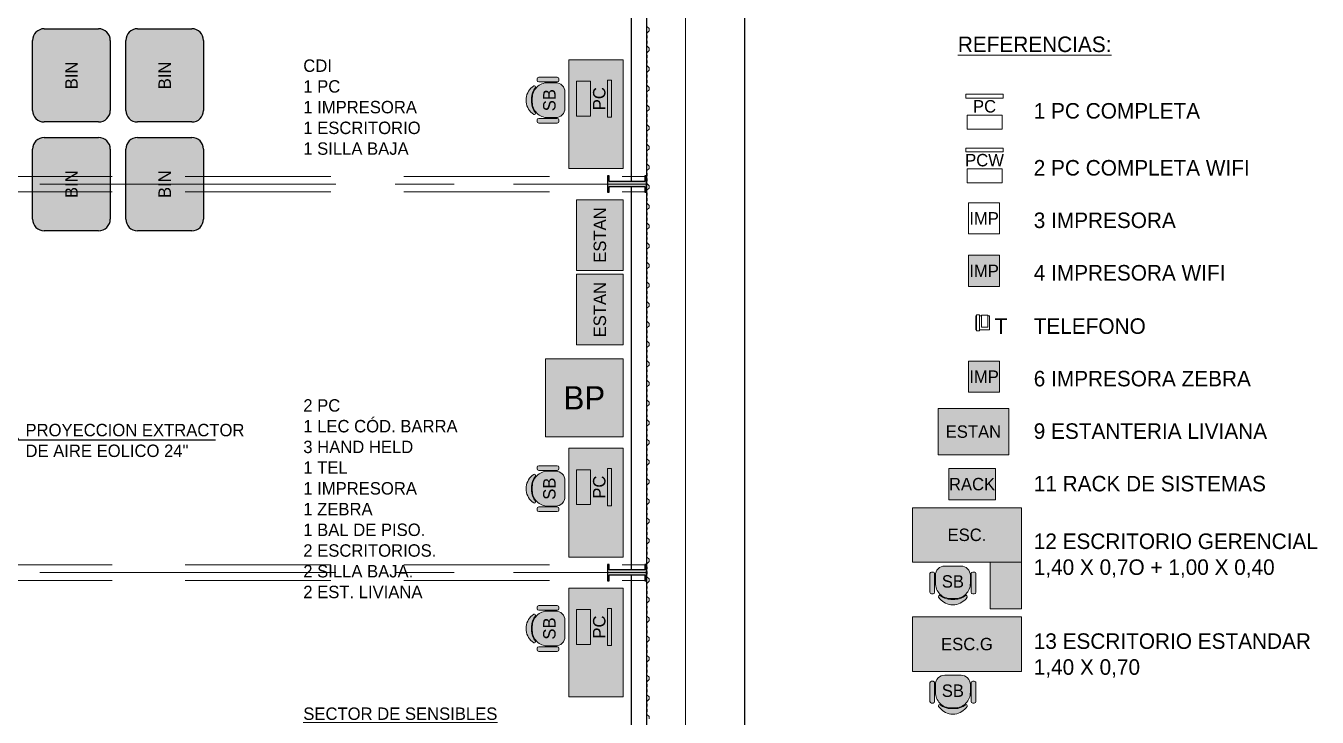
# Model space of a CAD drawing. Header units: millimetres. Extents: x 1972 to 5740, y 370 to 952.
# Drawn here: x 2718.49 to 2735.1, y 559.88 to 568.78 of the extents above; entities that cross this region are included whole.
import ezdxf

# ---------------------------------------------------------------- set-up
doc = ezdxf.new("R2010")
doc.units = ezdxf.units.MM
doc.header["$LTSCALE"] = 15
doc.linetypes.add('CENTER', pattern=[50.8, 31.75, -6.35, 6.35, -6.35])
doc.linetypes.add('DASHED2', pattern=[0.375, 0.25, -0.125])
for name, color, linetype, lineweight in [('000 ALE 00', 24, 'Continuous', 0), ('000 ALE CARPINTERIAS', 32, 'Continuous', 9), ('000 ALE COTAS', 223, 'Continuous', 9), ('000 ALE HATCH MUROS', 252, 'Continuous', 0), ('000 ALE LINEA DE MODULOS', 74, 'CENTER', 0), ('000 ALE TEXTO', 3, 'Continuous', 0), ('000 ALE TEXTO PLANO ARQ', 52, 'Continuous', 5), ('MUROS', 1, 'Continuous', 30)]:
    doc.layers.add(name, color=color, linetype=linetype, lineweight=lineweight)
for name, color, linetype, lineweight, true_color in [('000 ALE MOB HATCH', 8, 'Continuous', 0, 0x808080), ('000 ALE MOBILIARIO', 8, 'Continuous', 0, 0x808080), ('000 ALE PROYECCIONES', 253, 'DASHED2', 9, 0xa8a8a8)]:
    doc.layers.add(name, color=color, linetype=linetype, lineweight=lineweight, true_color=true_color)
doc.layers.add('Mobiliario', color=251, linetype='Continuous')
doc.styles.add('RR', font='ROMANS.shx', dxfattribs={"width": 0.8})
doc.dimstyles.new('ALE cota100', dxfattribs={"dimscale": 2, "dimtxt": 0.1, "dimasz": 0.1, "dimexe": 0, "dimexo": 0.1, "dimgap": 0.03, "dimtad": 1, "dimzin": 1, "dimdsep": 46, "dimtxsty": 'RR', "dimblk1": 'COTA_N', "dimblk2": 'COTA_N', "dimsah": 1, "dimcen": 0.09, "dimclrd": 256, "dimclre": 256, "dimclrt": 256, "dimadec": 0, "dimazin": 0, "dimtfac": 1, "dimtix": 1, "dimtmove": 0, "dimatfit": 3, "dimldrblk": 'COTA_N', "dimfxl": 1, "dimtolj": 1, "dimtzin": 0, "dimarcsym": 0})
doc.dimstyles.get("Standard").update_dxf_attribs({"dimtxt": 0.18, "dimasz": 0.18, "dimexe": 0.18, "dimexo": 0.0625, "dimgap": 0.09, "dimtad": 0, "dimtih": 1, "dimtoh": 1, "dimdec": 4, "dimzin": 0, "dimdsep": 46, "dimtxsty": 'Standard', "dimcen": 0.09, "dimadec": 0, "dimazin": 0, "dimtfac": 1, "dimtdec": 4, "dimtofl": 0, "dimtmove": 0, "dimatfit": 3, "dimfxl": 1, "dimtolj": 1, "dimtzin": 0, "dimarcsym": 0})
pattern_1 = [(0, (-3.197, 0), (0, 6.985), [5.08, -1.905]), (90, (-3.197, 0), (-6.985, 4e-16), [5.08, -1.905])]
pattern_2 = [(0, (0, -0.693), (0, 6.985), [5.08, -1.905]), (90, (0, -0.693), (-6.985, 4e-16), [5.08, -1.905])]

# ---------------------------------------------------------------- blocks, each defined once
blk = doc.blocks.new('000 - TELEFONO')
for p, q in [((6020.653, 1323.889), (6020.653, 1324.065)), ((6020.781, 1324.065), (6020.653, 1324.065)), ((6020.675, 1323.88), (6020.675, 1324.031)), ((6020.759, 1324.031), (6020.675, 1324.031)), ((6020.759, 1323.88), (6020.759, 1324.031)), ((6020.829, 1324.065), (6020.821, 1324.065)), ((6020.829, 1323.889), (6020.829, 1324.065)), ((6020.675, 1323.889), (6020.653, 1323.889)), ((6020.759, 1323.88), (6020.675, 1323.88)), ((6020.781, 1323.889), (6020.759, 1323.889)), ((6020.829, 1323.889), (6020.821, 1323.889))]:
    blk.add_line(p, q)
blk.add_lwpolyline([(6020.821, 1323.875), (6020.781, 1323.875), (6020.781, 1324.08), (6020.821, 1324.08)], close=True)
blk = doc.blocks.new('A$C6E4A3011')
for p, q in [((0.176, 0.57), (0.176, 0.55)), ((0.196, 0.59), (0.436, 0.59)), ((0.196, 0.53), (0.436, 0.53)), ((0.456, 0.57), (0.456, 0.55)), ((0.176, 0.02), (0.176, 0.04)), ((0.196, 0.06), (0.436, 0.06)), ((0.456, 0.02), (0.456, 0.04)), ((0.196, 0), (0.436, 0))]:
    blk.add_line(p, q)
blk.add_lwpolyline([(0.318, 0.52), (0.218, 0.52, 0.414214), (0.098, 0.4), (0.098, 0.19, 0.414214), (0.218, 0.07), (0.318, 0.07, 0.414214), (0.518, 0.27), (0.518, 0.32, 0.414214)], format="xyb", close=True)
for points in [[(0.528, 0.295), (0.528, 0.32, 0.178789), (0.477, 0.457)], [(0.598, 0.295), (0.598, 0.32, 0.207449), (0.5, 0.479)], [(0.528, 0.295), (0.528, 0.27, -0.178789), (0.477, 0.133)], [(0.598, 0.295), (0.598, 0.27, -0.207449), (0.5, 0.111)]]:
    blk.add_lwpolyline(points, format="xyb")
for centre, radius, start, end in [((0.196, 0.57), 0.02, 90, 180), ((0.196, 0.55), 0.02, 180, 270), ((0.436, 0.57), 0.02, 0, 90), ((0.436, 0.55), 0.02, 270, 0), ((0.492, 0.464), 0.0169, 62.9795, 207.8724), ((0.196, 0.04), 0.02, 90, 180), ((0.196, 0.02), 0.02, 180, 270), ((0.436, 0.04), 0.02, 0, 90), ((0.436, 0.02), 0.02, 270, 0), ((0.492, 0.126), 0.0169, 152.1276, 297.0205)]:
    blk.add_arc(centre, radius, start, end)
blk = doc.blocks.new('1.4x0.7')
blk.add_lwpolyline([(-1.4, 0), (0, 0), (0, 0.7), (-1.4, 0.7), (-1.4, 0)])
at = {"extrusion": (0, 0, -1), "zscale": -1, "rotation": 270}
blk.add_blockref('A$C6E4A3011', (0.586, 0.048), dxfattribs=at)
blk = doc.blocks.new('ESCRITORIO GERENCIAL')
for points in [[(2731.211, 561.148), (2732.611, 561.148), (2732.611, 561.848), (2731.211, 561.848), (2731.211, 561.148)], [(2732.611, 561.148), (2732.611, 560.548), (2732.211, 560.548), (2732.211, 561.148)]]:
    blk.add_lwpolyline(points)
at = {"extrusion": (0, 0, -1), "zscale": -1, "rotation": 270}
blk.add_blockref('A$C6E4A3011', (-2732.025, 561.196), dxfattribs=at)
blk = doc.blocks.new('BIND')
at = {"layer": 'Mobiliario'}
for p, q in [((275629.499, 112304.128), (275630.399, 112304.128)), ((275629.349, 112303.278), (275629.349, 112303.978)), ((275630.549, 112303.978), (275630.549, 112303.278)), ((275630.399, 112303.128), (275629.499, 112303.128))]:
    blk.add_line(p, q, dxfattribs=at)
for centre, start, end in [((275629.499, 112303.978), 90, 180), ((275630.399, 112303.978), 0, 90), ((275629.499, 112303.278), 180, 270), ((275630.399, 112303.278), 270, 0)]:
    blk.add_arc(centre, 0.15, start, end, dxfattribs=at)
blk = doc.blocks.new('COTA_N')
for p, q in [((-1, 0), (0, 0)), ((0, 0.5), (0, -0.5))]:
    blk.add_line(p, q)
at = {"const_width": 0.065}
blk.add_lwpolyline([(0.141, 0.141), (0.283, 0.283), (0, 0), (-0.141, -0.141), (-0.283, -0.283)], dxfattribs=at)
blk = doc.blocks.new('*D325')
at = {"layer": '000 ALE COTAS', "lineweight": -2, "transparency": 16777216}
for p, q in [((2727.173, 611.643), (2727.74, 611.643)), ((2727.74, 531.843), (2727.74, 611.443)), ((2727.173, 531.643), (2727.74, 531.643))]:
    blk.add_line(p, q, dxfattribs=at)
at = {"layer": 'Defpoints', "color": 0, "transparency": 16777216}
for p in [(2726.973, 611.643), (2727.74, 611.643), (2726.973, 531.643)]:
    blk.add_point(p, dxfattribs=at)
at = {"layer": '000 ALE COTAS', "lineweight": -2, "transparency": 16777216, "xscale": 0.2, "yscale": 0.2, "zscale": 0.2}
for p, rotation in [((2727.74, 611.643), 90), ((2727.74, 531.643), 270)]:
    blk.add_blockref('COTA_N', p, dxfattribs=dict(at, rotation=rotation))
at = {"layer": '000 ALE COTAS', "transparency": 16777216, "insert": (2727.58, 571.643), "char_height": 0.2, "attachment_point": 5, "rotation": 90, "style": 'RR'}
blk.add_mtext('\\A1;80.00', dxfattribs=at)

msp = doc.modelspace()

# ---------------------------------------------------------------- hatches: boundary and pattern name
at = {"layer": '000 ALE HATCH MUROS', "transparency": 33554687}
h = msp.add_hatch(color=256, dxfattribs=at)
h.dxf.hatch_style = 1
h.paths.add_polyline_path([(2726.47324, 566.63792), (2726.47324, 566.84792), (2726.45324, 566.84792), (2726.45324, 566.77792), (2725.99285, 566.77792), (2725.99285, 566.84792), (2725.97285, 566.84792), (2725.97285, 566.63792), (2725.99285, 566.63792), (2725.99285, 566.71292), (2726.45324, 566.71292), (2726.45324, 566.63792), (2726.47324, 566.63792)])
h = msp.add_hatch(color=256, dxfattribs=at)
h.dxf.hatch_style = 1
h.paths.add_polyline_path([(2726.47324, 561.63792), (2726.47324, 561.84792), (2726.45324, 561.84792), (2726.45324, 561.77792), (2725.99285, 561.77792), (2725.99285, 561.84792), (2725.97285, 561.84792), (2725.97285, 561.63792), (2725.99285, 561.63792), (2725.99285, 561.71292), (2726.45324, 561.71292), (2726.45324, 561.63792), (2726.47324, 561.63792)])
at = {"layer": '000 ALE MOB HATCH', "true_color": 0xf26722, "transparency": 33554687}
h = msp.add_hatch(color=30, dxfattribs=at)
h.dxf.hatch_style = 1
h.paths.add_polyline_path([(2718.72285, 568.74253, 0.41421356), (2718.57285, 568.59253), (2718.57285, 567.69253, 0.41421356), (2718.72285, 567.54253), (2719.42285, 567.54253, 0.41421356), (2719.57285, 567.69253), (2719.57285, 568.59253, 0.41421356), (2719.42285, 568.74253)])
h = msp.add_hatch(color=30, dxfattribs=at)
h.dxf.hatch_style = 1
h.paths.add_polyline_path([(2719.92285, 568.74253, 0.41421356), (2719.77285, 568.59253), (2719.77285, 567.69253, 0.41421356), (2719.92285, 567.54253), (2720.62285, 567.54253, 0.41421356), (2720.77285, 567.69253), (2720.77285, 568.59253, 0.41421356), (2720.62285, 568.74253)])
at = {"layer": '000 ALE MOB HATCH', "true_color": 0xf7abae, "transparency": 33554687}
h = msp.add_hatch(color=241, dxfattribs=at)
h.dxf.hatch_style = 1
h.paths.add_polyline_path([(2725.47324, 566.94292), (2726.17324, 566.94292), (2726.17324, 568.34292), (2725.47324, 568.34292)])
at = {"layer": '000 ALE MOB HATCH', "true_color": 0x2776bb, "transparency": 33554687}
h = msp.add_hatch(color=152, dxfattribs=at)
h.dxf.hatch_style = 1
h.paths.add_polyline_path([(2725.20324, 567.5988), (2725.30324, 567.5988, 0.41421356), (2725.42324, 567.7188), (2725.42324, 567.9288, 0.41421356), (2725.30324, 568.0488), (2725.20324, 568.0488, 0.41421356), (2725.00324, 567.8488), (2725.00324, 567.7988, 0.41421356)])
h.paths.add_polyline_path([(2725.32464, 567.5288, 0.41421356), (2725.34464, 567.5488), (2725.34464, 567.5688, 0.41421356), (2725.32464, 567.5888), (2725.08464, 567.5888, 0.41421356), (2725.06464, 567.5688), (2725.06464, 567.5488, 0.41421356), (2725.08464, 567.5288)])
h.paths.add_polyline_path([(2725.02109, 567.63938, 0.73251226), (2725.04366, 567.66229, -0.17878867), (2724.99324, 567.7988), (2724.99324, 567.8238), (2724.99324, 567.8488, -0.17878867), (2725.04366, 567.98532, 0.73251226), (2725.02109, 568.00823, 0.20744925), (2724.92324, 567.8488), (2724.92324, 567.8238), (2724.92324, 567.7988, 0.20744925)])
h.paths.add_polyline_path([(2725.32464, 568.0588, 0.41421356), (2725.34464, 568.0788), (2725.34464, 568.0988, 0.41421356), (2725.32464, 568.1188), (2725.08464, 568.1188, 0.41421356), (2725.06464, 568.0988), (2725.06464, 568.0788, 0.41421356), (2725.08464, 568.0588)])
at = {"layer": '000 ALE MOB HATCH', "transparency": 33554687}
h = msp.add_hatch(dxfattribs=at)
h.set_pattern_fill('ANGLE', color=256)
h.set_pattern_definition(pattern_1)
h.paths.add_polyline_path([(2731.06085, 567.8507), (2730.58343, 567.8507), (2730.58343, 567.9007), (2731.06085, 567.9007)])
h = msp.add_hatch(dxfattribs=at)
h.set_pattern_fill('ANGLE', color=256)
h.set_pattern_definition(pattern_1)
h.paths.add_polyline_path([(2731.04714, 567.45175), (2730.59714, 567.45175), (2730.59714, 567.63175), (2731.04714, 567.63175)])
at = {"layer": '000 ALE MOB HATCH', "true_color": 0xf26722, "transparency": 33554687}
h = msp.add_hatch(color=30, dxfattribs=at)
h.dxf.hatch_style = 1
h.paths.add_polyline_path([(2718.72285, 567.34253, 0.41421356), (2718.57285, 567.19253), (2718.57285, 566.29253, 0.41421356), (2718.72285, 566.14253), (2719.42285, 566.14253, 0.41421356), (2719.57285, 566.29253), (2719.57285, 567.19253, 0.41421356), (2719.42285, 567.34253)])
h = msp.add_hatch(color=30, dxfattribs=at)
h.dxf.hatch_style = 1
h.paths.add_polyline_path([(2719.92285, 567.34253, 0.41421356), (2719.77285, 567.19253), (2719.77285, 566.29253, 0.41421356), (2719.92285, 566.14253), (2720.62285, 566.14253, 0.41421356), (2720.77285, 566.29253), (2720.77285, 567.19253, 0.41421356), (2720.62285, 567.34253)])
at = {"layer": '000 ALE MOB HATCH', "true_color": 0xfcfc03, "transparency": 33554687}
h = msp.add_hatch(dxfattribs=at)
h.set_pattern_fill('ANGLE', color=2)
h.set_pattern_definition(pattern_1)
h.paths.add_polyline_path([(2731.06085, 567.15767), (2730.58343, 567.15767), (2730.58343, 567.20767), (2731.06085, 567.20767)])
h = msp.add_hatch(dxfattribs=at)
h.set_pattern_fill('ANGLE', color=2)
h.set_pattern_definition(pattern_1)
h.paths.add_polyline_path([(2731.04714, 566.75871), (2730.59714, 566.75871), (2730.59714, 566.93871), (2731.04714, 566.93871)])
at = {"layer": '000 ALE MOB HATCH', "true_color": 0x7aafdf, "transparency": 33554687}
h = msp.add_hatch(color=143, dxfattribs=at)
h.dxf.hatch_style = 1
h.paths.add_polyline_path([(2725.57324, 565.63292), (2726.17324, 565.63292), (2726.17324, 566.54292), (2725.57324, 566.54292)])
at = {"layer": '000 ALE MOB HATCH', "true_color": 0x03fc03, "transparency": 33554687}
h = msp.add_hatch(dxfattribs=at)
h.set_pattern_fill('ANGLE', color=3)
h.set_pattern_definition(pattern_1)
h.paths.add_polyline_path([(2730.61661, 566.1028), (2730.61661, 566.5028), (2731.01661, 566.5028), (2731.01661, 566.1028)])
at = {"layer": '000 ALE MOB HATCH', "true_color": 0x7aafdf, "transparency": 33554687}
h = msp.add_hatch(color=143, dxfattribs=at)
h.dxf.hatch_style = 1
h.paths.add_polyline_path([(2730.61661, 565.42707), (2730.61661, 565.82707), (2731.01661, 565.82707), (2731.01661, 565.42707)])
h = msp.add_hatch(color=143, dxfattribs=at)
h.dxf.hatch_style = 1
h.paths.add_polyline_path([(2725.57324, 564.67292), (2726.17324, 564.67292), (2726.17324, 565.58292), (2725.57324, 565.58292)])
at = {"layer": '000 ALE MOB HATCH', "true_color": 0x03fc03, "transparency": 33554687}
h = msp.add_hatch(dxfattribs=at)
h.set_pattern_fill('ANGLE', color=3)
h.set_pattern_definition([(0, (-3.197, -0.1236), (0, 6.985), [5.08, -1.905]), (90, (-3.197, -0.1236), (-6.985, 4e-16), [5.08, -1.905])])
h.paths.add_polyline_path([(2730.8869, 565.04562), (2730.86477, 565.04562), (2730.86477, 564.90401), (2730.78078, 564.90401), (2730.78078, 565.04562), (2730.75865, 565.04562), (2730.75865, 564.86983), (2730.8869, 564.86983)])
h.paths.add_polyline_path([(2730.86477, 565.04562), (2730.86477, 565.05538), (2730.78078, 565.05538), (2730.78078, 564.90401), (2730.86477, 564.90401)])
h.paths.add_polyline_path([(2730.75865, 565.0602), (2730.71958, 565.0602), (2730.71958, 564.85525), (2730.75865, 564.85525)])
h.paths.add_polyline_path([(2730.71958, 565.04562), (2730.71112, 565.04562), (2730.71112, 564.86983), (2730.71958, 564.86983)])
at = {"layer": '000 ALE MOB HATCH', "true_color": 0x505153, "transparency": 33554687}
h = msp.add_hatch(color=251, dxfattribs=at)
h.dxf.hatch_style = 1
h.paths.add_polyline_path([(2725.17324, 563.49292), (2726.17324, 563.49292), (2726.17324, 564.49292), (2725.17324, 564.49292)])
at = {"layer": '000 ALE MOB HATCH', "true_color": 0x636466, "transparency": 33554687}
h = msp.add_hatch(color=251, dxfattribs=at)
h.dxf.hatch_style = 1
h.paths.add_polyline_path([(2730.61661, 564.06509), (2730.61661, 564.46509), (2731.01661, 564.46509), (2731.01661, 564.06509)])
at = {"layer": '000 ALE MOB HATCH', "true_color": 0x7aafdf, "transparency": 33554687}
h = msp.add_hatch(color=143, dxfattribs=at)
h.dxf.hatch_style = 1
h.paths.add_polyline_path([(2730.2243, 563.85708), (2730.2243, 563.25708), (2731.1343, 563.25708), (2731.1343, 563.85708)])
at = {"layer": '000 ALE MOB HATCH', "true_color": 0xf7abae, "transparency": 33554687}
h = msp.add_hatch(color=241, dxfattribs=at)
h.dxf.hatch_style = 1
h.paths.add_polyline_path([(2725.47324, 561.94292), (2726.17324, 561.94292), (2726.17324, 563.34292), (2725.47324, 563.34292)])
at = {"layer": '000 ALE MOB HATCH', "true_color": 0x2776bb, "transparency": 33554687}
h = msp.add_hatch(color=152, dxfattribs=at)
h.dxf.hatch_style = 1
h.paths.add_polyline_path([(2725.20324, 562.5988), (2725.30324, 562.5988, 0.41421356), (2725.42324, 562.7188), (2725.42324, 562.9288, 0.41421356), (2725.30324, 563.0488), (2725.20324, 563.0488, 0.41421356), (2725.00324, 562.8488), (2725.00324, 562.7988, 0.41421356)])
h.paths.add_polyline_path([(2725.32464, 562.5288, 0.41421356), (2725.34464, 562.5488), (2725.34464, 562.5688, 0.41421356), (2725.32464, 562.5888), (2725.08464, 562.5888, 0.41421356), (2725.06464, 562.5688), (2725.06464, 562.5488, 0.41421356), (2725.08464, 562.5288)])
h.paths.add_polyline_path([(2725.02109, 562.63938, 0.73251226), (2725.04366, 562.66229, -0.17878867), (2724.99324, 562.7988), (2724.99324, 562.8238), (2724.99324, 562.8488, -0.17878867), (2725.04366, 562.98532, 0.73251226), (2725.02109, 563.00823, 0.20744925), (2724.92324, 562.8488), (2724.92324, 562.8238), (2724.92324, 562.7988, 0.20744925)])
h.paths.add_polyline_path([(2725.32464, 563.0588, 0.41421356), (2725.34464, 563.0788), (2725.34464, 563.0988, 0.41421356), (2725.32464, 563.1188), (2725.08464, 563.1188, 0.41421356), (2725.06464, 563.0988), (2725.06464, 563.0788, 0.41421356), (2725.08464, 563.0588)])
at = {"layer": '000 ALE MOB HATCH', "true_color": 0x636466, "transparency": 33554687}
h = msp.add_hatch(color=251, dxfattribs=at)
h.dxf.hatch_style = 1
h.paths.add_polyline_path([(2730.36156, 562.6812), (2730.36156, 563.0812), (2730.96156, 563.0812), (2730.96156, 562.6812)])
at = {"layer": '000 ALE MOB HATCH', "true_color": 0xf7abae, "transparency": 33554687}
h = msp.add_hatch(color=241, dxfattribs=at)
h.dxf.hatch_style = 1
h.paths.add_polyline_path([(2731.29592, 561.8787), (2731.29592, 562.5787), (2729.89592, 562.5787), (2729.89592, 561.8787)])
h.paths.add_polyline_path([(2731.29592, 561.8787), (2730.89592, 561.8787), (2730.89592, 561.2787), (2731.29592, 561.2787)])
at = {"layer": '000 ALE MOB HATCH', "true_color": 0x2776bb, "transparency": 33554687}
h = msp.add_hatch(color=152, dxfattribs=at)
h.dxf.hatch_style = 1
h.paths.add_polyline_path([(2730.64004, 561.6087), (2730.64004, 561.7087, 0.41421356), (2730.52004, 561.8287), (2730.31004, 561.8287, 0.41421356), (2730.19004, 561.7087), (2730.19004, 561.6087, 0.41421356), (2730.39004, 561.4087), (2730.44004, 561.4087, 0.41421356)])
h.paths.add_polyline_path([(2730.71004, 561.7301, 0.41421356), (2730.69004, 561.7501), (2730.67004, 561.7501, 0.41421356), (2730.65004, 561.7301), (2730.65004, 561.4901, 0.41421356), (2730.67004, 561.4701), (2730.69004, 561.4701, 0.41421356), (2730.71004, 561.4901)])
h.paths.add_polyline_path([(2730.59947, 561.42656, 0.73251226), (2730.57656, 561.44913, -0.17878867), (2730.44004, 561.3987), (2730.41504, 561.3987), (2730.39004, 561.3987, -0.17878867), (2730.25353, 561.44913, 0.73251226), (2730.23062, 561.42656, 0.20744925), (2730.39004, 561.3287), (2730.41504, 561.3287), (2730.44004, 561.3287, 0.20744925)])
h.paths.add_polyline_path([(2730.18004, 561.7301, 0.41421356), (2730.16004, 561.7501), (2730.14004, 561.7501, 0.41421356), (2730.12004, 561.7301), (2730.12004, 561.4901, 0.41421356), (2730.14004, 561.4701), (2730.16004, 561.4701, 0.41421356), (2730.18004, 561.4901)])
at = {"layer": '000 ALE MOB HATCH', "true_color": 0xf7abae, "transparency": 33554687}
h = msp.add_hatch(color=241, dxfattribs=at)
h.dxf.hatch_style = 1
h.paths.add_polyline_path([(2725.47324, 560.14292), (2726.17324, 560.14292), (2726.17324, 561.54292), (2725.47324, 561.54292)])
at = {"layer": '000 ALE MOB HATCH', "true_color": 0x2776bb, "transparency": 33554687}
h = msp.add_hatch(color=152, dxfattribs=at)
h.dxf.hatch_style = 1
h.paths.add_polyline_path([(2725.20324, 560.7988), (2725.30324, 560.7988, 0.41421356), (2725.42324, 560.9188), (2725.42324, 561.1288, 0.41421356), (2725.30324, 561.2488), (2725.20324, 561.2488, 0.41421356), (2725.00324, 561.0488), (2725.00324, 560.9988, 0.41421356)])
h.paths.add_polyline_path([(2725.32464, 560.7288, 0.41421356), (2725.34464, 560.7488), (2725.34464, 560.7688, 0.41421356), (2725.32464, 560.7888), (2725.08464, 560.7888, 0.41421356), (2725.06464, 560.7688), (2725.06464, 560.7488, 0.41421356), (2725.08464, 560.7288)])
h.paths.add_polyline_path([(2725.02109, 560.83938, 0.73251226), (2725.04366, 560.86229, -0.17878867), (2724.99324, 560.9988), (2724.99324, 561.0238), (2724.99324, 561.0488, -0.17878867), (2725.04366, 561.18532, 0.73251226), (2725.02109, 561.20823, 0.20744925), (2724.92324, 561.0488), (2724.92324, 561.0238), (2724.92324, 560.9988, 0.20744925)])
h.paths.add_polyline_path([(2725.32464, 561.2588, 0.41421356), (2725.34464, 561.2788), (2725.34464, 561.2988, 0.41421356), (2725.32464, 561.3188), (2725.08464, 561.3188, 0.41421356), (2725.06464, 561.2988), (2725.06464, 561.2788, 0.41421356), (2725.08464, 561.2588)])
at = {"layer": '000 ALE MOB HATCH', "true_color": 0xf7abae, "transparency": 33554687}
h = msp.add_hatch(color=241, dxfattribs=at)
h.dxf.hatch_style = 1
h.paths.add_polyline_path([(2731.29592, 560.47259), (2731.29592, 561.17259), (2729.89592, 561.17259), (2729.89592, 560.47259)])
at = {"layer": '000 ALE MOB HATCH', "true_color": 0x2776bb, "transparency": 33554687}
h = msp.add_hatch(color=152, dxfattribs=at)
h.dxf.hatch_style = 1
h.paths.add_polyline_path([(2730.64004, 560.20259), (2730.64004, 560.30259, 0.41421356), (2730.52004, 560.42259), (2730.31004, 560.42259, 0.41421356), (2730.19004, 560.30259), (2730.19004, 560.20259, 0.41421356), (2730.39004, 560.00259), (2730.44004, 560.00259, 0.41421356)])
h.paths.add_polyline_path([(2730.71004, 560.32399, 0.41421356), (2730.69004, 560.34399), (2730.67004, 560.34399, 0.41421356), (2730.65004, 560.32399), (2730.65004, 560.08399, 0.41421356), (2730.67004, 560.06399), (2730.69004, 560.06399, 0.41421356), (2730.71004, 560.08399)])
h.paths.add_polyline_path([(2730.59947, 560.02044, 0.73251226), (2730.57656, 560.04302, -0.17878867), (2730.44004, 559.99259), (2730.41504, 559.99259), (2730.39004, 559.99259, -0.17878867), (2730.25353, 560.04302, 0.73251226), (2730.23062, 560.02044, 0.20744925), (2730.39004, 559.92259), (2730.41504, 559.92259), (2730.44004, 559.92259, 0.20744925)])
h.paths.add_polyline_path([(2730.18004, 560.32399, 0.41421356), (2730.16004, 560.34399), (2730.14004, 560.34399, 0.41421356), (2730.12004, 560.32399), (2730.12004, 560.08399, 0.41421356), (2730.14004, 560.06399), (2730.16004, 560.06399, 0.41421356), (2730.18004, 560.08399)])
at = {"layer": '000 ALE MOBILIARIO', "true_color": 0xf1eb1f, "transparency": 33554687}
h = msp.add_hatch(dxfattribs=at)
h.set_pattern_fill('ANGLE', color=2)
h.set_pattern_definition(pattern_2)
h.paths.add_polyline_path([(2731.06085, 567.15767), (2730.58343, 567.15767), (2730.58343, 567.20767), (2731.06085, 567.20767)])
h = msp.add_hatch(dxfattribs=at)
h.set_pattern_fill('ANGLE', color=2)
h.set_pattern_definition(pattern_2)
h.paths.add_polyline_path([(2731.04714, 566.75871), (2730.59714, 566.75871), (2730.59714, 566.93871), (2731.04714, 566.93871)])
at = {"layer": '000 ALE MOBILIARIO', "true_color": 0x4554a5, "transparency": 33554687}
h = msp.add_hatch(dxfattribs=at)
h.set_pattern_fill('ANGLE', color=175)
h.set_pattern_definition([(0, (0, -0.676), (0, 6.985), [5.08, -1.905]), (90, (0, -0.676), (-6.985, 4e-16), [5.08, -1.905])])
h.paths.add_polyline_path([(2730.61661, 565.42707), (2730.61661, 565.82707), (2731.01661, 565.82707), (2731.01661, 565.42707)])

# ---------------------------------------------------------------- linework, layer by layer
at = {"layer": '000 ALE 00'}
for points in [[(2726.47824, 568.8065), (2726.47824, 568.774), (2726.50624, 568.746), (2726.50624, 568.716)], [(2726.50624, 568.716), (2726.47824, 568.688), (2726.47824, 568.6555), (2726.48324, 568.6505), (2726.48324, 568.6265), (2726.47824, 568.6215), (2726.47824, 568.5875), (2726.48324, 568.5825), (2726.48324, 568.5585), (2726.47824, 568.5535), (2726.47824, 568.521), (2726.50624, 568.493), (2726.50624, 568.463), (2726.47824, 568.435), (2726.47824, 568.4025), (2726.48324, 568.3975), (2726.48324, 568.3735), (2726.47824, 568.3685), (2726.47824, 568.3345), (2726.48324, 568.3295), (2726.48324, 568.3055), (2726.47824, 568.3005), (2726.47824, 568.268), (2726.50624, 568.24), (2726.50624, 568.21), (2726.47824, 568.182), (2726.47824, 568.1495), (2726.48324, 568.1445), (2726.48324, 568.1205), (2726.47824, 568.1155), (2726.47824, 568.0815), (2726.48324, 568.0765), (2726.48324, 568.0525), (2726.47824, 568.0475), (2726.47824, 568.015), (2726.50624, 567.987), (2726.50624, 567.957), (2726.47824, 567.929), (2726.47824, 567.8965), (2726.48324, 567.8915), (2726.48324, 567.8675), (2726.47824, 567.8625), (2726.47824, 567.8285), (2726.48324, 567.8235), (2726.48324, 567.7995), (2726.47824, 567.7945), (2726.47824, 567.762), (2726.50624, 567.734), (2726.50624, 567.704)], [(2726.50624, 567.704), (2726.47824, 567.676), (2726.47824, 567.6435), (2726.48324, 567.6385), (2726.48324, 567.6145), (2726.47824, 567.6095), (2726.47824, 567.5755), (2726.48324, 567.5705), (2726.48324, 567.5465), (2726.47824, 567.5415), (2726.47824, 567.509), (2726.50624, 567.481), (2726.50624, 567.451), (2726.47824, 567.423), (2726.47824, 567.3905), (2726.48324, 567.3855), (2726.48324, 567.3615), (2726.47824, 567.3565), (2726.47824, 567.3225), (2726.48324, 567.3175), (2726.48324, 567.2935), (2726.47824, 567.2885), (2726.47824, 567.256), (2726.50624, 567.228), (2726.50624, 567.198), (2726.47824, 567.17), (2726.47824, 567.1375), (2726.48324, 567.1325), (2726.48324, 567.1085), (2726.47824, 567.1035), (2726.47824, 567.0695), (2726.48324, 567.0645), (2726.48324, 567.0405), (2726.47824, 567.0355), (2726.47824, 567.003), (2726.50624, 566.975), (2726.50624, 566.945), (2726.47824, 566.917), (2726.47824, 566.8845), (2726.48324, 566.8795), (2726.48324, 566.8555), (2726.47824, 566.8505), (2726.47824, 566.8165), (2726.48324, 566.8115), (2726.48324, 566.7875), (2726.47824, 566.7825), (2726.47824, 566.75), (2726.50624, 566.722), (2726.50624, 566.692)], [(2726.50624, 566.692), (2726.47824, 566.664), (2726.47824, 566.6315), (2726.48324, 566.6265), (2726.48324, 566.6025), (2726.47824, 566.5975), (2726.47824, 566.5635), (2726.48324, 566.5585), (2726.48324, 566.5345), (2726.47824, 566.5295), (2726.47824, 566.497), (2726.50624, 566.469), (2726.50624, 566.439), (2726.47824, 566.411), (2726.47824, 566.3785), (2726.48324, 566.3735), (2726.48324, 566.3495), (2726.47824, 566.3445), (2726.47824, 566.3105), (2726.48324, 566.3055), (2726.48324, 566.2815), (2726.47824, 566.2765), (2726.47824, 566.244), (2726.50624, 566.216), (2726.50624, 566.186), (2726.47824, 566.158), (2726.47824, 566.1255), (2726.48324, 566.1205), (2726.48324, 566.0965), (2726.47824, 566.0915), (2726.47824, 566.0575), (2726.48324, 566.0525), (2726.48324, 566.0285), (2726.47824, 566.0235), (2726.47824, 565.991), (2726.50624, 565.963), (2726.50624, 565.933), (2726.47824, 565.905), (2726.47824, 565.8725), (2726.48324, 565.8675), (2726.48324, 565.8435), (2726.47824, 565.8385), (2726.47824, 565.8045), (2726.48324, 565.7995), (2726.48324, 565.7755), (2726.47824, 565.7705), (2726.47824, 565.738), (2726.50624, 565.71), (2726.50624, 565.68)], [(2726.50624, 565.68), (2726.47824, 565.652), (2726.47824, 565.6195), (2726.48324, 565.6145), (2726.48324, 565.5905), (2726.47824, 565.5855), (2726.47824, 565.5515), (2726.48324, 565.5465), (2726.48324, 565.5225), (2726.47824, 565.5175), (2726.47824, 565.485), (2726.50624, 565.457), (2726.50624, 565.427), (2726.47824, 565.399), (2726.47824, 565.3665), (2726.48324, 565.3615), (2726.48324, 565.3375), (2726.47824, 565.3325), (2726.47824, 565.2985), (2726.48324, 565.2935), (2726.48324, 565.2695), (2726.47824, 565.2645), (2726.47824, 565.232), (2726.50624, 565.204), (2726.50624, 565.174), (2726.47824, 565.146), (2726.47824, 565.1135), (2726.48324, 565.1085), (2726.48324, 565.0845), (2726.47824, 565.0795), (2726.47824, 565.0455), (2726.48324, 565.0405), (2726.48324, 565.0165), (2726.47824, 565.0115), (2726.47824, 564.979), (2726.50624, 564.951), (2726.50624, 564.921), (2726.47824, 564.893), (2726.47824, 564.8605), (2726.48324, 564.8555), (2726.48324, 564.8315), (2726.47824, 564.8265), (2726.47824, 564.7925), (2726.48324, 564.7875), (2726.48324, 564.7635), (2726.47824, 564.7585), (2726.47824, 564.726), (2726.50624, 564.698), (2726.50624, 564.668)], [(2726.50624, 564.668), (2726.47824, 564.64), (2726.47824, 564.6075), (2726.48324, 564.6025), (2726.48324, 564.5785), (2726.47824, 564.5735), (2726.47824, 564.5395), (2726.48324, 564.5345), (2726.48324, 564.5105), (2726.47824, 564.5055), (2726.47824, 564.473), (2726.50624, 564.445), (2726.50624, 564.415), (2726.47824, 564.387), (2726.47824, 564.3545), (2726.48324, 564.3495), (2726.48324, 564.3255), (2726.47824, 564.3205), (2726.47824, 564.2865), (2726.48324, 564.2815), (2726.48324, 564.2575), (2726.47824, 564.2525), (2726.47824, 564.22), (2726.50624, 564.192), (2726.50624, 564.162), (2726.47824, 564.134), (2726.47824, 564.1015), (2726.48324, 564.0965), (2726.48324, 564.0725), (2726.47824, 564.0675), (2726.47824, 564.0335), (2726.48324, 564.0285), (2726.48324, 564.0045), (2726.47824, 563.9995), (2726.47824, 563.967), (2726.50624, 563.939), (2726.50624, 563.909), (2726.47824, 563.881), (2726.47824, 563.8485), (2726.48324, 563.8435), (2726.48324, 563.8195), (2726.47824, 563.8145), (2726.47824, 563.7805), (2726.48324, 563.7755), (2726.48324, 563.7515), (2726.47824, 563.7465), (2726.47824, 563.714), (2726.50624, 563.686), (2726.50624, 563.656)], [(2726.50624, 563.656), (2726.47824, 563.628), (2726.47824, 563.5955), (2726.48324, 563.5905), (2726.48324, 563.5665), (2726.47824, 563.5615), (2726.47824, 563.5275), (2726.48324, 563.5225), (2726.48324, 563.4985), (2726.47824, 563.4935), (2726.47824, 563.461), (2726.50624, 563.433), (2726.50624, 563.403), (2726.47824, 563.375), (2726.47824, 563.3425), (2726.48324, 563.3375), (2726.48324, 563.3135), (2726.47824, 563.3085), (2726.47824, 563.2745), (2726.48324, 563.2695), (2726.48324, 563.2455), (2726.47824, 563.2405), (2726.47824, 563.208), (2726.50624, 563.18), (2726.50624, 563.15), (2726.47824, 563.122), (2726.47824, 563.0895), (2726.48324, 563.0845), (2726.48324, 563.0605), (2726.47824, 563.0555), (2726.47824, 563.0215), (2726.48324, 563.0165), (2726.48324, 562.9925), (2726.47824, 562.9875), (2726.47824, 562.955), (2726.50624, 562.927), (2726.50624, 562.897), (2726.47824, 562.869), (2726.47824, 562.8365), (2726.48324, 562.8315), (2726.48324, 562.8075), (2726.47824, 562.8025), (2726.47824, 562.7685), (2726.48324, 562.7635), (2726.48324, 562.7395), (2726.47824, 562.7345), (2726.47824, 562.702), (2726.50624, 562.674), (2726.50624, 562.644)], [(2726.50624, 562.644), (2726.47824, 562.616), (2726.47824, 562.5835), (2726.48324, 562.5785), (2726.48324, 562.5545), (2726.47824, 562.5495), (2726.47824, 562.5155), (2726.48324, 562.5105), (2726.48324, 562.4865), (2726.47824, 562.4815), (2726.47824, 562.449), (2726.50624, 562.421), (2726.50624, 562.391), (2726.47824, 562.363), (2726.47824, 562.3305), (2726.48324, 562.3255), (2726.48324, 562.3015), (2726.47824, 562.2965), (2726.47824, 562.2625), (2726.48324, 562.2575), (2726.48324, 562.2335), (2726.47824, 562.2285), (2726.47824, 562.196), (2726.50624, 562.168), (2726.50624, 562.138), (2726.47824, 562.11), (2726.47824, 562.0775), (2726.48324, 562.0725), (2726.48324, 562.0485), (2726.47824, 562.0435), (2726.47824, 562.0095), (2726.48324, 562.0045), (2726.48324, 561.9805), (2726.47824, 561.9755), (2726.47824, 561.943), (2726.50624, 561.915), (2726.50624, 561.885), (2726.47824, 561.857), (2726.47824, 561.8245), (2726.48324, 561.8195), (2726.48324, 561.7955), (2726.47824, 561.7905), (2726.47824, 561.7565), (2726.48324, 561.7515), (2726.48324, 561.7275), (2726.47824, 561.7225), (2726.47824, 561.69), (2726.50624, 561.662), (2726.50624, 561.632)], [(2726.50624, 561.632), (2726.47824, 561.604), (2726.47824, 561.5715), (2726.48324, 561.5665), (2726.48324, 561.5425), (2726.47824, 561.5375), (2726.47824, 561.5035), (2726.48324, 561.4985), (2726.48324, 561.4745), (2726.47824, 561.4695), (2726.47824, 561.437), (2726.50624, 561.409), (2726.50624, 561.379), (2726.47824, 561.351), (2726.47824, 561.3185), (2726.48324, 561.3135), (2726.48324, 561.2895), (2726.47824, 561.2845), (2726.47824, 561.2505), (2726.48324, 561.2455), (2726.48324, 561.2215), (2726.47824, 561.2165), (2726.47824, 561.184), (2726.50624, 561.156), (2726.50624, 561.126), (2726.47824, 561.098), (2726.47824, 561.0655), (2726.48324, 561.0605), (2726.48324, 561.0365), (2726.47824, 561.0315), (2726.47824, 560.9975), (2726.48324, 560.9925), (2726.48324, 560.9685), (2726.47824, 560.9635), (2726.47824, 560.931), (2726.50624, 560.903), (2726.50624, 560.873), (2726.47824, 560.845), (2726.47824, 560.8125), (2726.48324, 560.8075), (2726.48324, 560.7835), (2726.47824, 560.7785), (2726.47824, 560.7445), (2726.48324, 560.7395), (2726.48324, 560.7155), (2726.47824, 560.7105), (2726.47824, 560.678), (2726.50624, 560.65), (2726.50624, 560.62)], [(2726.50624, 560.62), (2726.47824, 560.592), (2726.47824, 560.5595), (2726.48324, 560.5545), (2726.48324, 560.5305), (2726.47824, 560.5255), (2726.47824, 560.4915), (2726.48324, 560.4865), (2726.48324, 560.4625), (2726.47824, 560.4575), (2726.47824, 560.425), (2726.50624, 560.397), (2726.50624, 560.367), (2726.47824, 560.339), (2726.47824, 560.3065), (2726.48324, 560.3015), (2726.48324, 560.2775), (2726.47824, 560.2725), (2726.47824, 560.2385), (2726.48324, 560.2335), (2726.48324, 560.2095), (2726.47824, 560.2045), (2726.47824, 560.172), (2726.50624, 560.144), (2726.50624, 560.114), (2726.47824, 560.086), (2726.47824, 560.0535), (2726.48324, 560.0485), (2726.48324, 560.0245), (2726.47824, 560.0195), (2726.47824, 559.9855), (2726.48324, 559.9805), (2726.48324, 559.9565), (2726.47824, 559.9515), (2726.47824, 559.919), (2726.50624, 559.891), (2726.50624, 559.861)]]:
    msp.add_lwpolyline(points, dxfattribs=at)
at = {"layer": '000 ALE CARPINTERIAS'}
msp.add_line((2726.97324, 582.34292), (2726.97324, 546.17292), dxfattribs=at)
at = {"layer": '000 ALE LINEA DE MODULOS', "ltscale": 0.008}
for p, q in [((2726.97324, 611.64292), (2726.97324, 531.64292)), ((2706.47324, 566.74292), (2726.47324, 566.74292)), ((2706.47324, 561.74292), (2726.47324, 561.74292))]:
    msp.add_line(p, q, dxfattribs=at)
at = {"layer": '000 ALE MOBILIARIO'}
for points in [[(2725.57324, 567.61792), (2725.57324, 568.06792), (2725.75324, 568.06792), (2725.75324, 567.61792), (2725.57324, 567.61792)], [(2731.04714, 567.45175), (2730.59714, 567.45175), (2730.59714, 567.63175), (2731.04714, 567.63175), (2731.04714, 567.45175)], [(2731.04714, 566.75871), (2730.59714, 566.75871), (2730.59714, 566.93871), (2731.04714, 566.93871), (2731.04714, 566.75871)], [(2725.57324, 565.63292), (2725.57324, 566.54292), (2726.17324, 566.54292), (2726.17324, 565.63292), (2725.57324, 565.63292)], [(2725.57324, 564.67292), (2725.57324, 565.58292), (2726.17324, 565.58292), (2726.17324, 564.67292), (2725.57324, 564.67292)], [(2725.17324, 563.49292), (2726.17324, 563.49292), (2726.17324, 564.49292), (2725.17324, 564.49292), (2725.17324, 563.49292)], [(2730.2243, 563.85708), (2731.1343, 563.85708), (2731.1343, 563.25708), (2730.2243, 563.25708), (2730.2243, 563.85708)], [(2725.57324, 562.61792), (2725.57324, 563.06792), (2725.75324, 563.06792), (2725.75324, 562.61792), (2725.57324, 562.61792)], [(2730.36156, 562.6812), (2730.96156, 562.6812), (2730.96156, 563.0812), (2730.36156, 563.0812), (2730.36156, 562.6812)], [(2725.57324, 560.81792), (2725.57324, 561.26792), (2725.75324, 561.26792), (2725.75324, 560.81792), (2725.57324, 560.81792)]]:
    msp.add_lwpolyline(points, dxfattribs=at)
for points in [[(2725.9722, 567.60422), (2725.9722, 568.08163), (2726.0222, 568.08163), (2726.0222, 567.60422)], [(2731.06085, 567.8507), (2730.58343, 567.8507), (2730.58343, 567.9007), (2731.06085, 567.9007)], [(2731.06085, 567.15767), (2730.58343, 567.15767), (2730.58343, 567.20767), (2731.06085, 567.20767)], [(2730.61661, 566.1028), (2730.61661, 566.5028), (2731.01661, 566.5028), (2731.01661, 566.1028)], [(2730.61661, 565.42707), (2730.61661, 565.82707), (2731.01661, 565.82707), (2731.01661, 565.42707)], [(2730.61661, 564.06509), (2730.61661, 564.46509), (2731.01661, 564.46509), (2731.01661, 564.06509)], [(2725.9722, 562.60422), (2725.9722, 563.08163), (2726.0222, 563.08163), (2726.0222, 562.60422)], [(2725.9722, 560.80422), (2725.9722, 561.28163), (2726.0222, 561.28163), (2726.0222, 560.80422)]]:
    msp.add_lwpolyline(points, close=True, dxfattribs=at)
at = {"layer": '000 ALE PROYECCIONES', "ltscale": 0.5}
for p, q in [((2706.47324, 566.84292), (2726.47324, 566.84292)), ((2706.47324, 566.64292), (2726.47324, 566.64292)), ((2706.47324, 561.84292), (2726.47324, 561.84292)), ((2706.47324, 561.64292), (2726.47324, 561.64292))]:
    msp.add_line(p, q, dxfattribs=at)
at = {"layer": 'MUROS', "linetype": 'Continuous', "ltscale": 0.001}
for p, q in [((2726.47324, 581.74292), (2726.47324, 556.74292)), ((2726.27324, 571.71292), (2726.27324, 566.77792)), ((2726.27324, 566.71292), (2726.27324, 561.77792)), ((2726.27324, 561.71292), (2726.27324, 556.77792))]:
    msp.add_line(p, q, dxfattribs=at)
for points in [[(2726.47324, 566.63792), (2726.47324, 566.84792), (2726.45324, 566.84792), (2726.45324, 566.77792), (2725.99285, 566.77792), (2725.99285, 566.84792), (2725.97285, 566.84792), (2725.97285, 566.63792), (2725.99285, 566.63792), (2725.99285, 566.71292), (2726.45324, 566.71292), (2726.45324, 566.63792), (2726.47324, 566.63792)], [(2726.47324, 561.63792), (2726.47324, 561.84792), (2726.45324, 561.84792), (2726.45324, 561.77792), (2725.99285, 561.77792), (2725.99285, 561.84792), (2725.97285, 561.84792), (2725.97285, 561.63792), (2725.99285, 561.63792), (2725.99285, 561.71292), (2726.45324, 561.71292), (2726.45324, 561.63792), (2726.47324, 561.63792)]]:
    msp.add_lwpolyline(points, close=True, dxfattribs=at)

# ---------------------------------------------------------------- block references
at = {"layer": '000 ALE MOBILIARIO'}
for name, p, rotation in [('BIND', (115022.70083, -275061.80614), 90), ('BIND', (115023.90083, -275061.80614), 90), ('BIND', (115022.70083, -275063.20614), 90), ('BIND', (115023.90083, -275063.20614), 90), ('000 - TELEFONO', (8751.54014, 1888.93503), 180)]:
    msp.add_blockref(name, p, dxfattribs=dict(at, rotation=rotation))
at = {"layer": '000 ALE MOBILIARIO', "color": 2, "rotation": 270}
for p in [(2725.47324, 566.94292), (2725.47324, 561.94292), (2725.47324, 560.14292)]:
    msp.add_blockref('1.4x0.7', p, dxfattribs=at)
at = {"layer": '000 ALE MOBILIARIO', "color": 2}
for name, p in [('ESCRITORIO GERENCIAL', (-1.31507, 0.73038)), ('1.4x0.7', (2731.29592, 560.47259))]:
    msp.add_blockref(name, p, dxfattribs=at)

# ---------------------------------------------------------------- texts
at = {"layer": '000 ALE TEXTO'}
for s, width, heights, insert, char_height, attachment_point in [('{\\H0.5x;\\LREFERENCIAS:}', 12.6341857, [4.04313], (2730.47878, 568.64286), 0.4, 1), ('CDI\\P1 PC\\P1 IMPRESORA\\P1 ESCRITORIO\\P1 SILLA BAJA', 2.5039127, [1.50485], (2722.05658, 568.34777), 0.16, 1), ('PC', 1.1443176, [0.96701], (2730.82214, 567.74377), 0.16, 5), ('{\\H0.5x;1 PC COMPLETA}', 12.6341857, [4.04313], (2731.4553, 567.78654), 0.4, 1), ('PCW', 1.1443176, [0.96701], (2730.82214, 567.05073), 0.16, 5), ('{\\H0.5x;2 PC COMPLETA WIFI}', 12.6341857, [4.04313], (2731.4553, 567.05362), 0.4, 1), ('IMP', 1.1443176, [0.96701], (2730.81661, 566.3028), 0.16, 5), ('{\\H0.5x;3 IMPRESORA}', 12.6341857, [4.04313], (2731.4553, 566.37789), 0.4, 1), ('IMP', 1.1443176, [0.96701], (2730.81661, 565.62707), 0.16, 5), ('{\\H0.5x;4 IMPRESORA WIFI}', 12.6341857, [4.04313], (2731.4553, 565.70216), 0.4, 1), ('{\\H0.5x;T}', 12.6341857, [4.04313], (2730.95246, 565.01592), 0.4, 1), ('{\\H0.5x;TELEFONO}', 12.6341857, [4.04313], (2731.4553, 565.01592), 0.4, 1), ('IMP', 1.1443176, [0.96701], (2730.81661, 564.26509), 0.16, 5), ('{\\H0.5x;6 IMPRESORA ZEBRA}', 12.6341857, [4.04313], (2731.4553, 564.34019), 0.4, 1), ('BP', 1.1443176, [0.96701], (2725.67324, 563.99292), 0.3, 5), ('2 PC\\P1 LEC CÓD. BARRA\\P3 HAND HELD\\P1 TEL\\P1 IMPRESORA\\P1 ZEBRA\\P1 BAL DE PISO.\\P2 ESCRITORIOS.\\P2 SILLA BAJA.\\P2 EST. LIVIANA', 2.683133, [3.06351], (2722.05658, 563.97493), 0.16, 1), ('ESTAN', 1.1443176, [0.96701], (2730.67928, 563.55707), 0.16, 5), ('{\\H0.5x;9 ESTANTERIA LIVIANA}', 12.6341857, [4.04313], (2731.4553, 563.66446), 0.4, 1), ('RACK', 1.1443176, [0.96701], (2730.66156, 562.8812), 0.16, 5), ('{\\H0.5x;11 RACK DE SISTEMAS}', 12.6341857, [4.04313], (2731.4553, 562.98873), 0.4, 1), ('ESC.', 1.1443176, [0.96701], (2730.59592, 562.2287), 0.16, 5), ('{\\H0.5x;12 ESCRITORIO GERENCIAL\\P1,40 X 0,7O + 1,00 X 0,40}', 12.6341857, [4.04313], (2731.4553, 562.2471), 0.4, 1), ('SB', 1.1443176, [0.96701], (2730.41504, 561.629), 0.16, 5), ('{\\H0.5x;13 ESCRITORIO ESTANDAR\\P1,40 X 0,70}', 12.6341857, [4.04313], (2731.4553, 560.96154), 0.4, 1), ('ESC.G', 1.1443176, [0.96701], (2730.59592, 560.82259), 0.16, 5), ('SB', 1.1443176, [0.96701], (2730.41504, 560.22289), 0.16, 5), ('{\\LSECTOR DE SENSIBLES}\\P1 ROLL CONTAINER\\P1 HELAD CONTIGENCIA\\P1 MESA DE TRABAJO', 3.0590994, [3.06351], (2722.05658, 560.00764), 0.16, 1)]:
    msp.add_mtext_dynamic_manual_height_columns(s, width=width, gutter_width=12.5, heights=heights, dxfattribs=dict(at, insert=insert, char_height=char_height, attachment_point=attachment_point))
at = {"layer": '000 ALE TEXTO', "char_height": 0.16, "attachment_point": 5, "rotation": 90}
for s, insert in [('BIN', (2719.07285, 568.14253)), ('BIN', (2720.27285, 568.14253)), ('SB', (2725.22354, 567.8238)), ('SB', (2725.22354, 567.8238)), ('PC', (2725.86526, 567.84292)), ('BIN', (2719.07285, 566.74253)), ('BIN', (2720.27285, 566.74253)), ('ESTAN', (2725.87324, 566.0879)), ('ESTAN', (2725.87324, 565.1279)), ('SB', (2725.22354, 562.8238)), ('SB', (2725.22354, 562.8238)), ('PC', (2725.86526, 562.84292)), ('SB', (2725.22354, 561.0238)), ('PC', (2725.86526, 561.04292))]:
    msp.add_mtext_dynamic_manual_height_columns(s, width=1.1443176, gutter_width=12.5, heights=[0.96701], dxfattribs=dict(at, insert=insert))
at = {"layer": '000 ALE TEXTO PLANO ARQ', "insert": (2718.48179, 563.65798), "char_height": 0.16, "attachment_point": 1}
msp.add_mtext('PROYECCION EXTRACTOR\\PDE AIRE EOLICO 24"', dxfattribs=at)

# ---------------------------------------------------------------- dimensions: what is measured, and where the dimension line sits
at = {"layer": '000 ALE COTAS'}
dim = msp.add_linear_dim(base=(2727.73957, 611.64292), p1=(2726.97324, 531.64292), p2=(2726.97324, 611.64292), angle=90, dimstyle='ALE cota100', dxfattribs=at)
dim.commit()
dim.dimension.update_dxf_attribs({"geometry": '*D325', "text_midpoint": (2727.57957, 571.64292)})

# ---------------------------------------------------------------- leaders
at = {"layer": '000 ALE TEXTO PLANO ARQ'}
msp.add_leader([(2717.90425, 564.24292), (2718.39175, 563.45239), (2720.92731, 563.45239)], dimstyle='Standard', override={"dimscale": 1}, dxfattribs=at)

doc.saveas('drawing.dxf')
